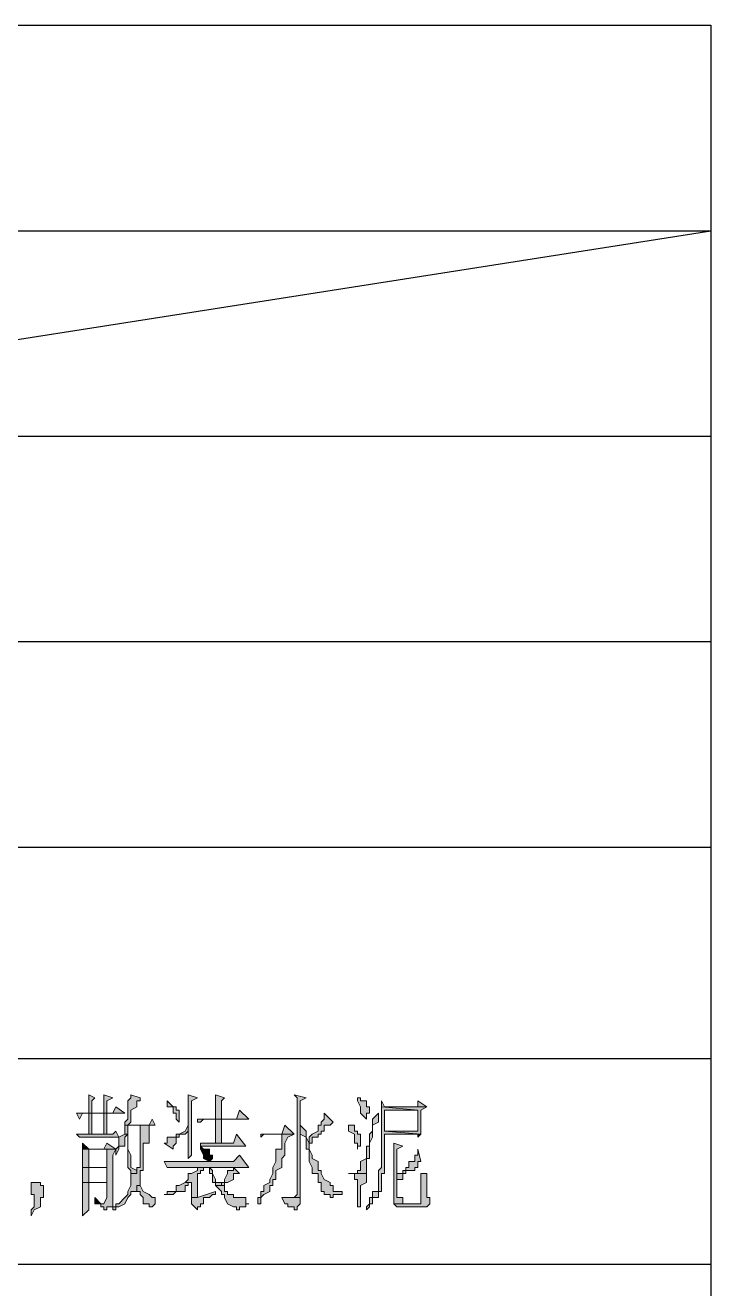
# Model space of a CAD drawing. Header units: millimetres. Extents: x 20 to 821, y 1 to 1134.
# Drawn here: x 780.3 to 821.2, y 1058.3 to 1133.6 of the extents above; entities that cross this region are included whole.
import ezdxf

# ---------------------------------------------------------------- set-up
doc = ezdxf.new("R2010")
doc.units = ezdxf.units.MM
doc.layers.add('1', color=7, linetype='Continuous')

msp = doc.modelspace()

# ---------------------------------------------------------------- hatches: boundary and pattern name
h = msp.add_hatch(color=0)
h.dxf.hatch_style = 2
h.paths.add_polyline_path([(784.08, 1069.881732), (784.08, 1068.801732), (784.26, 1068.801732), (784.26, 1069.521732), (784.44, 1069.701732)])
h = msp.add_hatch(color=0)
h.dxf.hatch_style = 2
h.paths.add_polyline_path([(784.98, 1069.881732), (784.98, 1068.801732), (785.16, 1068.801732), (785.16, 1069.521732), (785.52, 1069.701732)])
h = msp.add_hatch(color=0)
h.dxf.hatch_style = 2
h.paths.add_polyline_path([(786.6, 1069.881732), (786.6, 1069.701732), (786.42, 1069.521732), (786.42, 1068.441732), (786.24, 1068.261732), (786.24, 1068.081732), (786.42, 1068.081732), (786.6, 1068.261732), (786.6, 1068.981732), (786.96, 1069.161732), (786.96, 1069.521732), (787.14, 1069.521732), (787.14, 1069.701732)])
h = msp.add_hatch(color=0)
h.dxf.hatch_style = 2
h.paths.add_polyline_path([(790.02, 1069.881732), (790.02, 1066.101732), (790.2, 1066.281732), (790.2, 1069.521732), (790.56, 1069.701732)])
h = msp.add_hatch(color=0)
h.dxf.hatch_style = 2
h.paths.add_polyline_path([(791.64, 1069.881732), (791.64, 1068.441732), (792, 1068.441732), (792, 1069.521732), (792.18, 1069.701732)])
h = msp.add_hatch(color=0)
h.dxf.hatch_style = 2
h.paths.add_polyline_path([(796.32, 1069.881732), (796.5, 1069.701732), (796.5, 1063.941732), (796.32, 1063.761732), (796.68, 1063.761732), (796.68, 1063.941732), (796.68, 1069.521732), (797.04, 1069.701732)])
h = msp.add_hatch(color=0)
h.dxf.hatch_style = 2
h.paths.add_polyline_path([(800.1, 1069.701732), (800.1, 1069.521732), (800.28, 1069.161732), (800.28, 1068.801732), (800.64, 1068.441732), (800.64, 1068.801732), (800.82, 1068.801732), (800.82, 1069.161732), (800.64, 1069.161732), (800.64, 1069.521732), (800.28, 1069.521732), (800.28, 1069.701732)])
h = msp.add_hatch(color=0)
h.dxf.hatch_style = 2
h.paths.add_polyline_path([(785.7, 1069.161732), (785.52, 1068.801732), (783.36, 1068.801732), (783.54, 1068.441732), (783.72, 1068.801732), (786.24, 1068.801732)])
h = msp.add_hatch(color=0)
h.dxf.hatch_style = 2
h.paths.add_polyline_path([(784.08, 1067.541732), (784.26, 1067.541732), (784.26, 1068.801732), (784.08, 1068.801732)])
h = msp.add_hatch(color=0)
h.dxf.hatch_style = 2
h.paths.add_polyline_path([(784.98, 1067.541732), (785.16, 1067.541732), (785.16, 1068.801732), (784.98, 1068.801732)])
h = msp.add_hatch(color=0)
h.dxf.hatch_style = 2
h.paths.add_polyline_path([(788.76, 1069.521732), (788.76, 1069.161732), (789.12, 1069.161732), (789.12, 1068.801732), (789.3, 1068.801732), (789.3, 1068.441732), (789.48, 1068.261732), (789.48, 1068.981732), (789.3, 1068.981732), (789.3, 1069.161732), (789.12, 1069.161732)])
h = msp.add_hatch(color=0)
h.dxf.hatch_style = 2
h.paths.add_polyline_path([(793.08, 1068.981732), (792.9, 1068.441732), (790.56, 1068.441732), (790.56, 1068.261732), (790.74, 1068.261732), (790.92, 1068.441732), (793.62, 1068.441732)])
h = msp.add_hatch(color=0)
h.dxf.hatch_style = 2
h.paths.add_polyline_path([(798.12, 1068.801732), (798.12, 1068.441732), (797.94, 1068.261732), (797.94, 1068.081732), (797.76, 1068.081732), (797.76, 1067.721732), (797.4, 1067.541732), (797.22, 1067.361732), (797.22, 1067.001732), (797.4, 1067.001732), (797.4, 1067.361732), (797.76, 1067.361732), (797.76, 1067.541732), (797.94, 1067.541732), (797.94, 1067.721732), (798.12, 1067.721732), (798.12, 1068.081732), (798.48, 1068.081732), (798.66, 1068.261732)])
h = msp.add_hatch(color=0)
h.dxf.hatch_style = 2
h.paths.add_polyline_path([(801.36, 1068.801732), (801, 1068.441732), (801, 1067.721732), (800.82, 1067.541732), (800.82, 1066.821732), (800.64, 1066.821732), (800.64, 1066.101732), (800.28, 1065.921732), (800.28, 1065.381732), (800.1, 1065.381732), (800.1, 1065.201732), (800.64, 1065.201732), (800.64, 1066.101732), (800.82, 1066.101732), (800.82, 1067.001732), (801, 1067.361732), (801, 1068.081732), (801.36, 1068.261732)])
h = msp.add_hatch(color=0)
h.dxf.hatch_style = 2
h.paths.add_polyline_path([(801.54, 1069.161732), (801.54, 1065.561732), (801.36, 1065.381732), (801.36, 1064.121732), (801, 1064.121732), (801, 1063.761732), (800.82, 1063.761732), (800.82, 1063.401732), (800.64, 1063.221732), (800.64, 1063.041732), (800.82, 1063.221732), (800.82, 1063.401732), (801, 1063.401732), (801, 1063.761732), (801.36, 1063.761732), (801.36, 1064.121732), (801.54, 1064.121732), (801.54, 1065.201732), (801.72, 1065.201732), (801.72, 1067.541732), (803.7, 1067.541732), (803.88, 1067.541732), (801.72, 1067.721732), (801.72, 1068.981732), (803.7, 1068.981732)])
h = msp.add_hatch(color=0)
h.dxf.hatch_style = 2
h.paths.add_polyline_path([(801.54, 1069.521732), (801.54, 1069.161732), (803.7, 1068.981732), (803.7, 1067.721732), (801.72, 1067.721732), (803.88, 1067.541732), (803.88, 1068.981732), (804.24, 1069.161732), (801.72, 1069.161732)])
h = msp.add_hatch(color=0)
h.dxf.hatch_style = 2
h.paths.add_polyline_path([(803.7, 1069.521732), (803.7, 1069.161732), (801.72, 1069.161732), (804.24, 1069.161732)])
h = msp.add_hatch(color=0)
h.dxf.hatch_style = 2
h.paths.add_polyline_path([(787.68, 1068.081732), (787.14, 1068.081732), (787.14, 1067.721732), (787.14, 1065.561732), (786.96, 1065.561732), (786.96, 1065.201732), (786.6, 1065.201732), (786.6, 1064.481732), (786.42, 1064.121732), (786.42, 1063.941732), (786.24, 1063.761732), (785.88, 1063.401732), (785.7, 1063.401732), (785.7, 1063.221732), (785.52, 1063.221732), (785.52, 1063.041732), (785.7, 1063.041732), (785.7, 1063.221732), (785.88, 1063.221732), (786.24, 1063.401732), (786.42, 1063.761732), (786.6, 1063.941732), (786.6, 1064.121732), (786.96, 1064.121732), (786.96, 1064.481732), (787.14, 1064.481732), (787.14, 1065.381732), (787.32, 1065.381732), (787.32, 1067.001732), (787.68, 1067.001732)])
h = msp.add_hatch(color=0)
h.dxf.hatch_style = 2
h.paths.add_polyline_path([(787.86, 1068.441732), (787.68, 1068.081732), (786.24, 1068.081732), (786.24, 1067.721732), (786.24, 1067.541732), (786.42, 1067.541732), (786.42, 1065.561732), (786.6, 1065.381732), (786.6, 1065.201732), (786.96, 1065.201732), (786.96, 1065.381732), (786.6, 1065.561732), (786.6, 1066.281732), (786.42, 1066.641732), (786.42, 1068.081732), (787.14, 1068.081732), (788.04, 1068.081732)])
h = msp.add_hatch(color=0)
h.dxf.hatch_style = 2
h.paths.add_polyline_path([(790.02, 1068.081732), (789.84, 1067.721732), (789.48, 1067.541732), (789.3, 1067.541732), (789.3, 1067.361732), (788.76, 1067.361732), (788.76, 1067.001732), (788.58, 1067.001732), (789.12, 1066.641732), (789.12, 1066.821732), (789.3, 1067.001732), (789.3, 1067.361732), (789.48, 1067.361732), (789.48, 1067.541732), (789.84, 1067.541732), (790.02, 1067.721732)])
h = msp.add_hatch(color=0)
h.dxf.hatch_style = 2
h.paths.add_polyline_path([(791.64, 1067.001732), (792, 1067.001732), (792, 1068.441732), (791.64, 1068.441732)])
h = msp.add_hatch(color=0)
h.dxf.hatch_style = 2
h.paths.add_polyline_path([(795.78, 1068.081732), (795.6, 1067.541732), (794.34, 1067.541732), (794.34, 1067.361732), (794.52, 1067.541732), (796.32, 1067.541732)])
h = msp.add_hatch(color=0)
h.dxf.hatch_style = 2
h.paths.add_polyline_path([(796.68, 1068.081732), (796.68, 1067.541732), (797.04, 1067.361732), (797.04, 1066.641732), (797.22, 1066.641732), (797.22, 1065.921732), (797.4, 1065.561732), (797.4, 1065.201732), (797.76, 1065.201732), (797.76, 1064.661732), (797.94, 1064.661732), (797.94, 1064.121732), (798.12, 1064.121732), (798.12, 1063.941732), (798.48, 1063.941732), (798.48, 1063.761732), (798.66, 1063.761732), (798.66, 1063.941732), (798.84, 1063.941732), (799.2, 1063.941732), (799.2, 1064.121732), (798.66, 1064.121732), (798.66, 1064.481732), (798.48, 1064.481732), (798.48, 1064.661732), (798.12, 1064.841732), (797.94, 1065.201732), (797.94, 1065.381732), (797.76, 1065.381732), (797.76, 1065.921732), (797.4, 1066.101732), (797.4, 1066.281732), (797.22, 1066.641732), (797.22, 1067.001732), (797.04, 1067.361732), (797.04, 1067.721732)])
h = msp.add_hatch(color=0)
h.dxf.hatch_style = 2
h.paths.add_polyline_path([(799.56, 1068.081732), (799.56, 1067.721732), (799.92, 1067.541732), (799.92, 1067.001732), (800.1, 1067.001732), (800.1, 1066.641732), (800.1, 1066.821732), (800.28, 1066.821732), (800.28, 1067.001732), (800.28, 1067.541732), (800.1, 1067.541732), (800.1, 1067.721732), (799.92, 1067.721732), (799.92, 1068.081732)])
h = msp.add_hatch(color=0)
h.dxf.hatch_style = 2
h.paths.add_polyline_path([(785.7, 1067.721732), (785.52, 1067.541732), (783.36, 1067.541732), (783.54, 1067.361732), (785.88, 1067.361732)])
h = msp.add_hatch(color=0)
h.dxf.hatch_style = 2
h.paths.add_polyline_path([(786.24, 1067.541732), (785.88, 1067.361732), (785.88, 1066.821732), (785.7, 1066.641732), (785.7, 1066.281732), (785.88, 1066.641732), (785.88, 1066.821732), (786.24, 1066.821732), (786.24, 1067.361732), (786.42, 1067.541732)])
h = msp.add_hatch(color=0)
h.dxf.hatch_style = 2
h.paths.add_polyline_path([(792.9, 1067.541732), (792.72, 1067.001732), (790.74, 1067.001732), (790.74, 1066.821732), (793.44, 1066.821732)])
h = msp.add_hatch(color=0)
h.dxf.hatch_style = 2
h.paths.add_polyline_path([(796.32, 1067.541732), (795.6, 1067.541732), (795.6, 1067.361732), (795.6, 1066.641732), (795.24, 1066.641732), (795.24, 1065.921732), (795.06, 1065.561732), (795.06, 1065.201732), (794.88, 1064.841732), (794.88, 1064.661732), (794.52, 1064.481732), (794.52, 1064.121732), (794.34, 1064.121732), (794.34, 1063.941732), (794.34, 1063.761732), (794.16, 1063.761732), (794.16, 1063.401732), (794.34, 1063.401732), (794.34, 1063.761732), (794.52, 1063.941732), (794.88, 1064.121732), (794.88, 1064.481732), (795.06, 1064.481732), (795.06, 1064.841732), (795.24, 1064.841732), (795.24, 1065.381732), (795.6, 1065.561732), (795.6, 1066.101732), (795.78, 1066.281732), (795.78, 1067.001732), (795.96, 1067.361732)])
h = msp.add_hatch(color=0)
h.dxf.hatch_style = 2
h.paths.add_polyline_path([(803.88, 1067.541732), (803.7, 1067.541732), (803.7, 1067.361732)])
h = msp.add_hatch(color=0)
h.dxf.hatch_style = 2
h.paths.add_polyline_path([(783.72, 1067.001732), (783.72, 1066.641732), (784.08, 1066.641732)])
h = msp.add_hatch(color=0)
h.dxf.hatch_style = 2
h.paths.add_polyline_path([(785.16, 1067.001732), (784.98, 1066.641732), (783.72, 1066.641732), (783.72, 1066.281732), (783.72, 1065.561732), (784.08, 1065.561732), (784.08, 1066.641732), (785.16, 1066.641732), (785.7, 1066.641732)])
h = msp.add_hatch(color=0)
h.dxf.hatch_style = 2
h.paths.add_polyline_path([(785.7, 1066.641732), (785.16, 1066.641732), (785.16, 1065.561732), (783.72, 1065.561732), (785.16, 1065.561732), (785.16, 1064.661732), (784.08, 1064.661732), (783.72, 1064.661732), (785.16, 1064.661732), (785.16, 1063.761732), (784.98, 1063.401732), (784.44, 1063.401732), (784.8, 1063.401732), (784.8, 1063.221732), (784.98, 1063.221732), (784.98, 1063.041732), (785.16, 1063.041732), (785.16, 1063.221732), (785.52, 1063.221732), (785.52, 1063.401732), (785.52, 1066.281732)])
h = msp.add_hatch(color=0)
h.dxf.hatch_style = 2
h.paths.add_polyline_path([(790.74, 1066.821732), (790.74, 1066.641732), (790.92, 1066.281732), (790.92, 1066.101732), (791.28, 1065.921732), (791.46, 1066.101732), (791.46, 1066.281732), (791.28, 1066.281732), (791.28, 1066.641732), (790.92, 1066.641732)])
h = msp.add_hatch(color=0)
h.dxf.hatch_style = 2
h.paths.add_polyline_path([(802.26, 1067.001732), (802.26, 1063.401732), (802.8, 1063.401732), (802.8, 1063.761732), (802.44, 1063.761732), (802.44, 1064.841732), (802.8, 1064.841732), (802.44, 1064.841732), (802.44, 1066.641732), (802.8, 1066.821732)])
h = msp.add_hatch(color=0)
h.dxf.hatch_style = 2
h.paths.add_polyline_path([(803.7, 1066.641732), (803.7, 1066.281732), (803.52, 1066.281732), (803.52, 1065.921732), (803.16, 1065.921732), (803.16, 1065.561732), (802.98, 1065.561732), (802.98, 1065.381732), (802.8, 1065.381732), (802.8, 1065.201732), (802.44, 1065.201732), (802.44, 1064.841732), (802.8, 1064.841732), (802.8, 1065.201732), (802.98, 1065.201732), (802.98, 1065.381732), (803.16, 1065.381732), (803.52, 1065.381732), (803.52, 1065.561732), (803.7, 1065.561732), (803.7, 1065.921732), (803.88, 1065.921732)])
h = msp.add_hatch(color=0)
h.dxf.hatch_style = 2
h.paths.add_polyline_path([(793.08, 1066.281732), (792.72, 1065.921732), (788.58, 1065.921732), (788.76, 1065.561732), (793.62, 1065.561732)])
h = msp.add_hatch(color=0)
h.dxf.hatch_style = 2
h.paths.add_polyline_path([(783.72, 1065.561732), (783.72, 1064.661732), (784.08, 1064.661732), (784.08, 1065.561732), (785.16, 1065.561732)])
h = msp.add_hatch(color=0)
h.dxf.hatch_style = 2
h.paths.add_polyline_path([(790.74, 1065.561732), (790.56, 1065.561732), (790.56, 1065.381732), (790.2, 1065.201732), (790.02, 1065.201732), (790.02, 1064.841732), (789.84, 1064.661732), (790.2, 1064.661732), (790.2, 1063.761732), (790.56, 1063.761732), (790.56, 1064.841732), (790.56, 1065.201732), (790.74, 1065.201732), (790.74, 1065.381732), (790.92, 1065.381732), (790.92, 1065.561732), (791.28, 1065.561732)])
h = msp.add_hatch(color=0)
h.dxf.hatch_style = 2
h.paths.add_polyline_path([(791.28, 1065.561732), (790.74, 1065.561732), (791.28, 1065.561732), (791.28, 1065.201732), (791.46, 1065.201732), (791.46, 1064.661732), (791.64, 1064.661732), (791.64, 1064.481732), (792, 1064.481732), (792, 1064.661732), (791.64, 1064.661732), (791.64, 1064.841732), (791.46, 1065.201732), (791.46, 1065.381732)])
h = msp.add_hatch(color=0)
h.dxf.hatch_style = 2
h.paths.add_polyline_path([(792.72, 1065.561732), (792.72, 1065.381732), (792.36, 1065.381732), (792.36, 1065.201732), (792.18, 1064.841732), (792.18, 1064.661732), (792, 1064.661732), (792, 1064.481732), (791.64, 1064.481732), (792, 1064.121732), (792, 1063.941732), (792.18, 1063.941732), (792.18, 1063.761732), (792.36, 1063.401732), (792.72, 1063.221732), (792.9, 1063.221732), (792.9, 1063.041732), (793.08, 1063.041732), (793.08, 1063.221732), (793.44, 1063.221732), (793.44, 1063.401732), (793.62, 1063.401732), (793.44, 1063.401732), (793.44, 1063.761732), (792.72, 1063.761732), (792.72, 1063.941732), (792.36, 1063.941732), (792.36, 1064.121732), (792.18, 1064.121732), (792.18, 1064.481732), (792, 1064.481732), (792.18, 1064.481732), (792.18, 1064.661732), (792.36, 1064.661732), (792.72, 1064.841732), (792.72, 1065.201732), (792.9, 1065.201732), (793.08, 1065.201732)])
h = msp.add_hatch(color=0)
h.dxf.hatch_style = 2
h.paths.add_polyline_path([(799.56, 1065.201732), (799.92, 1065.201732), (799.92, 1064.841732), (800.1, 1064.841732), (800.1, 1064.661732), (800.1, 1063.221732), (800.28, 1063.221732), (800.28, 1063.941732), (800.28, 1064.121732), (800.28, 1064.481732), (800.64, 1064.661732), (800.64, 1065.201732), (800.1, 1065.201732)])
h = msp.add_hatch(color=0)
h.dxf.hatch_style = 2
h.paths.add_polyline_path([(804.24, 1065.201732), (803.88, 1065.201732), (803.88, 1064.841732), (803.88, 1063.401732), (803.7, 1063.401732), (802.26, 1063.401732), (802.44, 1063.221732), (804.24, 1063.221732), (804.42, 1063.401732), (804.42, 1063.761732), (804.24, 1063.761732)])
h = msp.add_hatch(color=0)
h.dxf.hatch_style = 2
h.paths.add_polyline_path([(780.84, 1064.661732), (780.66, 1064.661732), (780.66, 1064.481732), (780.66, 1063.941732), (780.84, 1063.941732), (780.84, 1063.221732), (780.66, 1063.041732), (780.66, 1062.681732), (780.84, 1063.041732), (781.2, 1063.221732), (781.2, 1063.401732), (781.2, 1063.761732), (781.38, 1063.761732), (781.38, 1064.481732), (781.2, 1064.481732), (781.2, 1064.661732)])
h = msp.add_hatch(color=0)
h.dxf.hatch_style = 2
h.paths.add_polyline_path([(783.72, 1064.661732), (783.72, 1062.681732), (784.08, 1063.041732), (784.08, 1064.661732), (785.16, 1064.661732)])
h = msp.add_hatch(color=0)
h.dxf.hatch_style = 2
h.paths.add_polyline_path([(787.14, 1064.481732), (786.96, 1064.481732), (786.96, 1064.121732), (787.14, 1064.121732), (787.14, 1063.941732), (787.32, 1063.761732), (787.32, 1063.401732), (787.68, 1063.401732), (787.68, 1063.221732), (787.86, 1063.221732), (788.04, 1063.401732), (788.04, 1063.761732), (787.86, 1063.761732), (787.68, 1063.941732), (787.32, 1064.121732)])
h = msp.add_hatch(color=0)
h.dxf.hatch_style = 2
h.paths.add_polyline_path([(789.84, 1064.661732), (789.48, 1064.481732), (789.3, 1064.481732), (789.3, 1064.121732), (788.76, 1064.121732), (788.76, 1063.941732), (788.58, 1063.941732), (788.76, 1063.941732), (789.12, 1063.941732), (789.3, 1064.121732), (789.84, 1064.121732), (789.84, 1064.481732), (790.02, 1064.481732), (790.02, 1064.661732), (790.2, 1064.661732)])
h = msp.add_hatch(color=0)
h.dxf.hatch_style = 2
h.paths.add_polyline_path([(784.44, 1063.761732), (784.44, 1063.401732), (784.98, 1063.401732), (784.8, 1063.401732)])
h = msp.add_hatch(color=0)
h.dxf.hatch_style = 2
h.paths.add_polyline_path([(791.64, 1064.121732), (790.56, 1063.761732), (790.2, 1063.761732), (790.2, 1063.401732), (790.56, 1063.041732), (790.56, 1063.221732), (790.74, 1063.221732), (790.74, 1063.401732), (790.92, 1063.401732), (790.92, 1063.761732), (791.28, 1063.761732), (791.46, 1063.941732), (791.64, 1063.941732)])
h = msp.add_hatch(color=0)
h.dxf.hatch_style = 2
h.paths.add_polyline_path([(795.6, 1063.761732), (795.78, 1063.401732), (795.96, 1063.401732), (795.96, 1063.221732), (796.32, 1063.221732), (796.32, 1063.041732), (796.5, 1063.041732), (796.5, 1063.221732), (796.68, 1063.401732), (796.68, 1063.761732), (796.32, 1063.761732)])

# ---------------------------------------------------------------- linework, layer by layer
at = {"layer": '1', "color": 0, "lineweight": 25}
for points in [[(20.16, 1133.601732), (821.16, 1133.601732), (821.16, 0.501732), (20.16, 0.501732), (20.16, 1133.601732)], [(557.64, 1133.601732), (821.16, 1133.601732)], [(557.64, 1121.361732), (821.16, 1121.361732)], [(743.04, 1109.121732), (821.16, 1121.361732)], [(557.64, 1109.121732), (821.16, 1109.121732)], [(557.64, 1096.881732), (821.16, 1096.881732)], [(557.64, 1084.641732), (821.16, 1084.641732)], [(557.64, 1072.041732), (821.16, 1072.041732)], [(557.64, 1059.801732), (821.16, 1059.801732)]]:
    msp.add_lwpolyline(points, dxfattribs=at)
at = {"layer": '1', "color": 0, "lineweight": 5}
for points in [[(784.08, 1069.881732), (784.08, 1068.801732), (784.26, 1068.801732), (784.26, 1069.521732), (784.44, 1069.701732), (784.08, 1069.881732)], [(784.98, 1069.881732), (784.98, 1068.801732), (785.16, 1068.801732), (785.16, 1069.521732), (785.52, 1069.701732), (784.98, 1069.881732)], [(786.6, 1069.881732), (786.6, 1069.701732), (786.42, 1069.521732), (786.42, 1068.441732), (786.24, 1068.261732), (786.24, 1068.081732), (786.42, 1068.081732), (786.6, 1068.261732), (786.6, 1068.981732), (786.96, 1069.161732), (786.96, 1069.521732), (787.14, 1069.521732), (787.14, 1069.701732), (786.6, 1069.881732)], [(790.02, 1069.881732), (790.02, 1066.101732), (790.2, 1066.281732), (790.2, 1069.521732), (790.56, 1069.701732), (790.02, 1069.881732)], [(791.64, 1069.881732), (791.64, 1068.441732), (792, 1068.441732), (792, 1069.521732), (792.18, 1069.701732), (791.64, 1069.881732)], [(796.32, 1069.881732), (796.5, 1069.701732), (796.5, 1063.941732), (796.32, 1063.761732), (796.68, 1063.761732), (796.68, 1063.941732), (796.68, 1069.521732), (797.04, 1069.701732), (796.32, 1069.881732)], [(800.1, 1069.701732), (800.1, 1069.521732), (800.28, 1069.161732), (800.28, 1068.801732), (800.64, 1068.441732), (800.64, 1068.801732), (800.82, 1068.801732), (800.82, 1069.161732), (800.64, 1069.161732), (800.64, 1069.521732), (800.28, 1069.521732), (800.28, 1069.701732), (800.1, 1069.701732)], [(785.7, 1069.161732), (785.52, 1068.801732), (783.36, 1068.801732), (783.54, 1068.441732), (783.72, 1068.801732), (786.24, 1068.801732), (785.7, 1069.161732)], [(784.08, 1067.541732), (784.26, 1067.541732), (784.26, 1068.801732), (784.08, 1068.801732), (784.08, 1067.541732)], [(784.98, 1067.541732), (785.16, 1067.541732), (785.16, 1068.801732), (784.98, 1068.801732), (784.98, 1067.541732)], [(788.76, 1069.521732), (788.76, 1069.161732), (789.12, 1069.161732), (789.12, 1068.801732), (789.3, 1068.801732), (789.3, 1068.441732), (789.48, 1068.261732), (789.48, 1068.981732), (789.3, 1068.981732), (789.3, 1069.161732), (789.12, 1069.161732), (788.76, 1069.521732)], [(793.08, 1068.981732), (792.9, 1068.441732), (790.56, 1068.441732), (790.56, 1068.261732), (790.74, 1068.261732), (790.92, 1068.441732), (793.62, 1068.441732), (793.08, 1068.981732)], [(798.12, 1068.801732), (798.12, 1068.441732), (797.94, 1068.261732), (797.94, 1068.081732), (797.76, 1068.081732), (797.76, 1067.721732), (797.4, 1067.541732), (797.22, 1067.361732), (797.22, 1067.001732), (797.4, 1067.001732), (797.4, 1067.361732), (797.76, 1067.361732), (797.76, 1067.541732), (797.94, 1067.541732), (797.94, 1067.721732), (798.12, 1067.721732), (798.12, 1068.081732), (798.12, 1068.081732), (798.48, 1068.081732), (798.66, 1068.261732), (798.12, 1068.801732)], [(801.36, 1068.801732), (801, 1068.441732), (801, 1067.721732), (800.82, 1067.541732), (800.82, 1066.821732), (800.64, 1066.821732), (800.64, 1066.101732), (800.28, 1065.921732), (800.28, 1065.381732), (800.1, 1065.381732), (800.1, 1065.201732), (800.64, 1065.201732), (800.64, 1066.101732), (800.82, 1066.101732), (800.82, 1067.001732), (801, 1067.361732), (801, 1068.081732), (801.36, 1068.261732), (801.36, 1068.801732)], [(801.54, 1069.161732), (801.54, 1065.561732), (801.36, 1065.381732), (801.36, 1064.121732), (801, 1064.121732), (801, 1063.761732), (800.82, 1063.761732), (800.82, 1063.401732), (800.82, 1063.401732), (800.64, 1063.221732), (800.64, 1063.041732), (800.82, 1063.221732), (800.82, 1063.401732), (801, 1063.401732), (801, 1063.761732), (801.36, 1063.761732), (801.36, 1064.121732), (801.54, 1064.121732), (801.54, 1065.201732), (801.72, 1065.201732), (801.72, 1067.541732), (803.7, 1067.541732), (803.88, 1067.541732), (801.72, 1067.721732), (801.72, 1068.981732), (803.7, 1068.981732), (801.54, 1069.161732)], [(801.54, 1069.521732), (801.54, 1069.161732), (803.7, 1068.981732), (803.7, 1067.721732), (801.72, 1067.721732), (803.88, 1067.541732), (803.88, 1068.981732), (804.24, 1069.161732), (801.72, 1069.161732), (801.54, 1069.521732)], [(803.7, 1069.521732), (803.7, 1069.161732), (801.72, 1069.161732), (804.24, 1069.161732), (803.7, 1069.521732)], [(787.68, 1068.081732), (787.14, 1068.081732), (787.14, 1067.721732), (787.14, 1065.561732), (786.96, 1065.561732), (786.96, 1065.201732), (786.6, 1065.201732), (786.6, 1064.481732), (786.42, 1064.121732), (786.42, 1063.941732), (786.24, 1063.761732), (785.88, 1063.401732), (785.7, 1063.401732), (785.7, 1063.221732), (785.52, 1063.221732), (785.52, 1063.041732), (785.7, 1063.041732), (785.7, 1063.221732), (785.88, 1063.221732), (786.24, 1063.401732), (786.42, 1063.761732), (786.6, 1063.941732), (786.6, 1064.121732), (786.96, 1064.121732), (786.96, 1064.481732), (787.14, 1064.481732), (787.14, 1065.381732), (787.32, 1065.381732), (787.32, 1067.001732), (787.68, 1067.001732), (787.68, 1068.081732)], [(787.86, 1068.441732), (787.68, 1068.081732), (786.24, 1068.081732), (786.24, 1067.721732), (786.24, 1067.541732), (786.42, 1067.541732), (786.42, 1065.561732), (786.6, 1065.381732), (786.6, 1065.201732), (786.96, 1065.201732), (786.96, 1065.381732), (786.96, 1065.381732), (786.6, 1065.561732), (786.6, 1066.281732), (786.42, 1066.641732), (786.42, 1068.081732), (787.14, 1068.081732), (788.04, 1068.081732), (787.86, 1068.441732)], [(790.02, 1068.081732), (789.84, 1067.721732), (789.48, 1067.541732), (789.3, 1067.541732), (789.3, 1067.361732), (788.76, 1067.361732), (788.76, 1067.001732), (788.58, 1067.001732), (789.12, 1066.641732), (789.12, 1066.821732), (789.3, 1067.001732), (789.3, 1067.361732), (789.48, 1067.361732), (789.48, 1067.541732), (789.84, 1067.541732), (790.02, 1067.721732), (790.02, 1067.721732), (790.02, 1068.081732)], [(791.64, 1067.001732), (792, 1067.001732), (792, 1068.441732), (791.64, 1068.441732), (791.64, 1067.001732)], [(795.78, 1068.081732), (795.6, 1067.541732), (794.34, 1067.541732), (794.34, 1067.361732), (794.52, 1067.541732), (796.32, 1067.541732), (795.78, 1068.081732)], [(796.68, 1068.081732), (796.68, 1067.541732), (797.04, 1067.361732), (797.04, 1066.641732), (797.22, 1066.641732), (797.22, 1065.921732), (797.4, 1065.561732), (797.4, 1065.201732), (797.76, 1065.201732), (797.76, 1064.661732), (797.94, 1064.661732), (797.94, 1064.121732), (798.12, 1064.121732), (798.12, 1063.941732), (798.48, 1063.941732), (798.48, 1063.761732), (798.66, 1063.761732), (798.66, 1063.941732), (798.84, 1063.941732), (799.2, 1063.941732), (799.2, 1064.121732), (798.66, 1064.121732), (798.66, 1064.481732), (798.48, 1064.481732), (798.48, 1064.661732), (798.12, 1064.841732), (797.94, 1065.201732), (797.94, 1065.381732), (797.76, 1065.381732), (797.76, 1065.921732), (797.4, 1066.101732), (797.4, 1066.281732), (797.22, 1066.641732), (797.22, 1067.001732), (797.04, 1067.361732), (797.04, 1067.721732), (796.68, 1068.081732)], [(799.56, 1068.081732), (799.56, 1067.721732), (799.92, 1067.541732), (799.92, 1067.001732), (800.1, 1067.001732), (800.1, 1066.641732), (800.1, 1066.821732), (800.28, 1066.821732), (800.28, 1067.001732), (800.28, 1067.541732), (800.1, 1067.541732), (800.1, 1067.721732), (799.92, 1067.721732), (799.92, 1068.081732), (799.56, 1068.081732)], [(785.7, 1067.721732), (785.52, 1067.541732), (783.36, 1067.541732), (783.54, 1067.361732), (785.88, 1067.361732), (785.7, 1067.721732)], [(786.24, 1067.541732), (785.88, 1067.361732), (785.88, 1066.821732), (785.7, 1066.641732), (785.7, 1066.281732), (785.88, 1066.641732), (785.88, 1066.821732), (786.24, 1066.821732), (786.24, 1067.361732), (786.42, 1067.541732), (786.24, 1067.541732)], [(792.9, 1067.541732), (792.72, 1067.001732), (790.74, 1067.001732), (790.74, 1066.821732), (793.44, 1066.821732), (792.9, 1067.541732)], [(796.32, 1067.541732), (795.6, 1067.541732), (795.6, 1067.361732), (795.6, 1066.641732), (795.24, 1066.641732), (795.24, 1065.921732), (795.06, 1065.561732), (795.06, 1065.201732), (794.88, 1064.841732), (794.88, 1064.661732), (794.52, 1064.481732), (794.52, 1064.121732), (794.34, 1064.121732), (794.34, 1063.941732), (794.34, 1063.941732), (794.34, 1063.761732), (794.16, 1063.761732), (794.16, 1063.401732), (794.34, 1063.401732), (794.34, 1063.761732), (794.52, 1063.941732), (794.88, 1064.121732), (794.88, 1064.481732), (795.06, 1064.481732), (795.06, 1064.841732), (795.24, 1064.841732), (795.24, 1065.381732), (795.6, 1065.561732), (795.6, 1066.101732), (795.78, 1066.281732), (795.78, 1067.001732), (795.96, 1067.361732), (796.32, 1067.541732)], [(803.88, 1067.541732), (803.7, 1067.541732), (803.7, 1067.361732), (803.88, 1067.541732)], [(783.72, 1067.001732), (783.72, 1066.641732), (784.08, 1066.641732), (783.72, 1067.001732)], [(785.16, 1067.001732), (784.98, 1066.641732), (783.72, 1066.641732), (783.72, 1066.281732), (783.72, 1065.561732), (784.08, 1065.561732), (784.08, 1066.641732), (785.16, 1066.641732), (785.7, 1066.641732), (785.16, 1067.001732)], [(785.7, 1066.641732), (785.16, 1066.641732), (785.16, 1065.561732), (783.72, 1065.561732), (785.16, 1065.561732), (785.16, 1064.661732), (784.08, 1064.661732), (783.72, 1064.661732), (785.16, 1064.661732), (785.16, 1063.761732), (784.98, 1063.401732), (784.44, 1063.401732), (784.8, 1063.401732), (784.8, 1063.221732), (784.98, 1063.221732), (784.98, 1063.041732), (785.16, 1063.041732), (785.16, 1063.221732), (785.52, 1063.221732), (785.52, 1063.401732), (785.52, 1063.401732), (785.52, 1066.281732), (785.7, 1066.641732)], [(790.74, 1066.821732), (790.74, 1066.641732), (790.92, 1066.281732), (790.92, 1066.101732), (791.28, 1065.921732), (791.46, 1066.101732), (791.46, 1066.281732), (791.28, 1066.281732), (791.28, 1066.641732), (790.92, 1066.641732), (790.74, 1066.821732)], [(802.26, 1067.001732), (802.26, 1063.401732), (802.8, 1063.401732), (802.8, 1063.761732), (802.44, 1063.761732), (802.44, 1064.841732), (802.8, 1064.841732), (802.44, 1064.841732), (802.44, 1066.641732), (802.8, 1066.821732), (802.26, 1067.001732)], [(803.7, 1066.641732), (803.7, 1066.281732), (803.52, 1066.281732), (803.52, 1065.921732), (803.16, 1065.921732), (803.16, 1065.561732), (802.98, 1065.561732), (802.98, 1065.381732), (802.8, 1065.381732), (802.8, 1065.201732), (802.44, 1065.201732), (802.44, 1064.841732), (802.8, 1064.841732), (802.8, 1065.201732), (802.98, 1065.201732), (802.98, 1065.381732), (803.16, 1065.381732), (803.52, 1065.381732), (803.52, 1065.561732), (803.7, 1065.561732), (803.7, 1065.921732), (803.88, 1065.921732), (803.7, 1066.641732)], [(793.08, 1066.281732), (792.72, 1065.921732), (788.58, 1065.921732), (788.76, 1065.561732), (793.62, 1065.561732), (793.08, 1066.281732)], [(783.72, 1065.561732), (783.72, 1064.661732), (784.08, 1064.661732), (784.08, 1065.561732), (785.16, 1065.561732), (783.72, 1065.561732)], [(790.74, 1065.561732), (790.56, 1065.561732), (790.56, 1065.381732), (790.2, 1065.201732), (790.02, 1065.201732), (790.02, 1064.841732), (789.84, 1064.661732), (790.2, 1064.661732), (790.2, 1063.761732), (790.56, 1063.761732), (790.56, 1064.841732), (790.56, 1065.201732), (790.74, 1065.201732), (790.74, 1065.381732), (790.92, 1065.381732), (790.92, 1065.561732), (791.28, 1065.561732), (790.74, 1065.561732)], [(791.28, 1065.561732), (790.74, 1065.561732), (791.28, 1065.561732), (791.28, 1065.201732), (791.46, 1065.201732), (791.46, 1064.661732), (791.64, 1064.661732), (791.64, 1064.481732), (792, 1064.481732), (792, 1064.661732), (791.64, 1064.661732), (791.64, 1064.841732), (791.46, 1065.201732), (791.46, 1065.381732), (791.28, 1065.561732)], [(792.72, 1065.561732), (792.72, 1065.381732), (792.36, 1065.381732), (792.36, 1065.201732), (792.18, 1064.841732), (792.18, 1064.661732), (792, 1064.661732), (792, 1064.481732), (791.64, 1064.481732), (792, 1064.121732), (792, 1063.941732), (792.18, 1063.941732), (792.18, 1063.761732), (792.36, 1063.401732), (792.72, 1063.221732), (792.9, 1063.221732), (792.9, 1063.041732), (793.08, 1063.041732), (793.08, 1063.221732), (793.44, 1063.221732), (793.44, 1063.401732), (793.62, 1063.401732), (793.44, 1063.401732), (793.44, 1063.761732), (792.72, 1063.761732), (792.72, 1063.941732), (792.36, 1063.941732), (792.36, 1064.121732), (792.18, 1064.121732), (792.18, 1064.481732), (792, 1064.481732), (792.18, 1064.481732), (792.18, 1064.661732), (792.36, 1064.661732), (792.72, 1064.841732), (792.72, 1065.201732), (792.9, 1065.201732), (793.08, 1065.201732), (792.72, 1065.561732)], [(799.56, 1065.201732), (799.92, 1065.201732), (799.92, 1064.841732), (800.1, 1064.841732), (800.1, 1064.661732), (800.1, 1063.221732), (800.28, 1063.221732), (800.28, 1063.941732), (800.28, 1064.121732), (800.28, 1064.481732), (800.64, 1064.661732), (800.64, 1065.201732), (800.1, 1065.201732), (799.56, 1065.201732)], [(804.24, 1065.201732), (803.88, 1065.201732), (803.88, 1064.841732), (803.88, 1063.401732), (803.7, 1063.401732), (802.26, 1063.401732), (802.44, 1063.221732), (804.24, 1063.221732), (804.42, 1063.401732), (804.42, 1063.401732), (804.42, 1063.761732), (804.24, 1063.761732), (804.24, 1065.201732)], [(780.84, 1064.661732), (780.66, 1064.661732), (780.66, 1064.481732), (780.66, 1063.941732), (780.84, 1063.941732), (780.84, 1063.221732), (780.66, 1063.041732), (780.66, 1062.681732), (780.84, 1063.041732), (781.2, 1063.221732), (781.2, 1063.401732), (781.2, 1063.401732), (781.2, 1063.761732), (781.38, 1063.761732), (781.38, 1064.481732), (781.2, 1064.481732), (781.2, 1064.661732), (780.84, 1064.661732)], [(783.72, 1064.661732), (783.72, 1062.681732), (784.08, 1063.041732), (784.08, 1064.661732), (785.16, 1064.661732), (783.72, 1064.661732)], [(787.14, 1064.481732), (786.96, 1064.481732), (786.96, 1064.121732), (787.14, 1064.121732), (787.14, 1063.941732), (787.32, 1063.761732), (787.32, 1063.401732), (787.68, 1063.401732), (787.68, 1063.221732), (787.86, 1063.221732), (788.04, 1063.401732), (788.04, 1063.761732), (787.86, 1063.761732), (787.68, 1063.941732), (787.32, 1064.121732), (787.32, 1064.121732), (787.14, 1064.481732)], [(789.84, 1064.661732), (789.48, 1064.481732), (789.3, 1064.481732), (789.3, 1064.121732), (788.76, 1064.121732), (788.76, 1063.941732), (788.58, 1063.941732), (788.76, 1063.941732), (789.12, 1063.941732), (789.3, 1064.121732), (789.84, 1064.121732), (789.84, 1064.481732), (790.02, 1064.481732), (790.02, 1064.661732), (790.2, 1064.661732), (789.84, 1064.661732)], [(784.44, 1063.761732), (784.44, 1063.401732), (784.98, 1063.401732), (784.8, 1063.401732), (784.44, 1063.761732)], [(791.64, 1064.121732), (790.56, 1063.761732), (790.2, 1063.761732), (790.2, 1063.401732), (790.56, 1063.041732), (790.56, 1063.221732), (790.74, 1063.221732), (790.74, 1063.401732), (790.92, 1063.401732), (790.92, 1063.761732), (791.28, 1063.761732), (791.46, 1063.941732), (791.64, 1063.941732), (791.64, 1064.121732)], [(795.6, 1063.761732), (795.78, 1063.401732), (795.96, 1063.401732), (795.96, 1063.221732), (796.32, 1063.221732), (796.32, 1063.041732), (796.5, 1063.041732), (796.5, 1063.221732), (796.68, 1063.401732), (796.68, 1063.761732), (796.32, 1063.761732), (795.6, 1063.761732)]]:
    msp.add_lwpolyline(points, dxfattribs=at)

doc.saveas('drawing.dxf')
